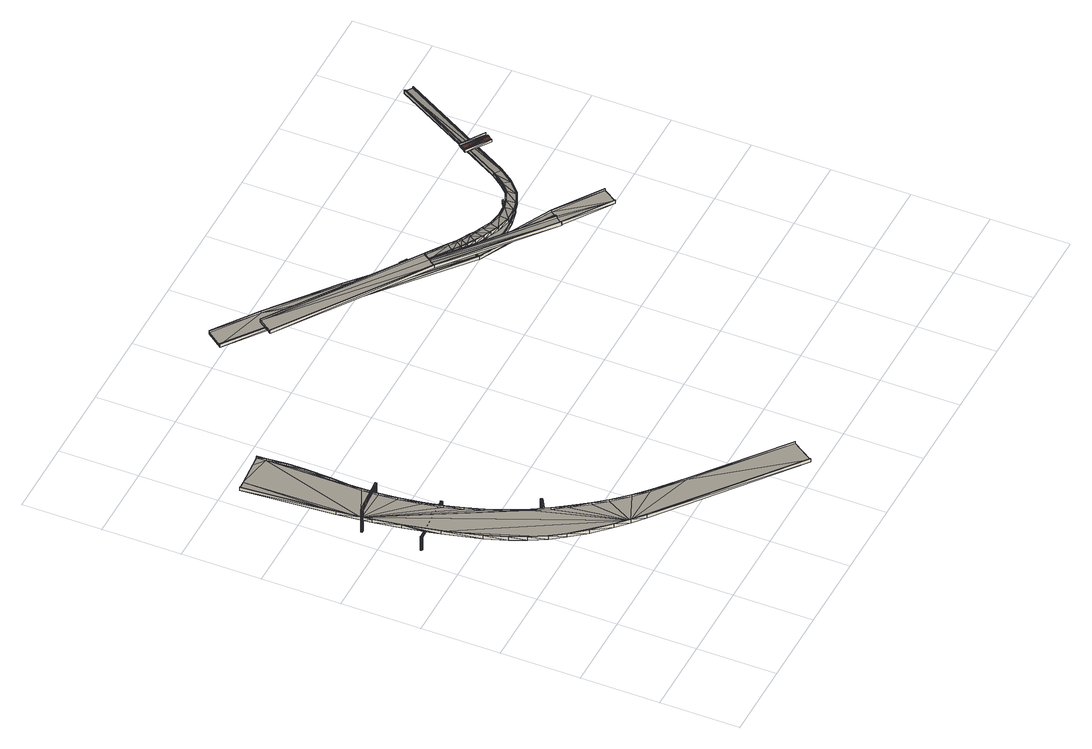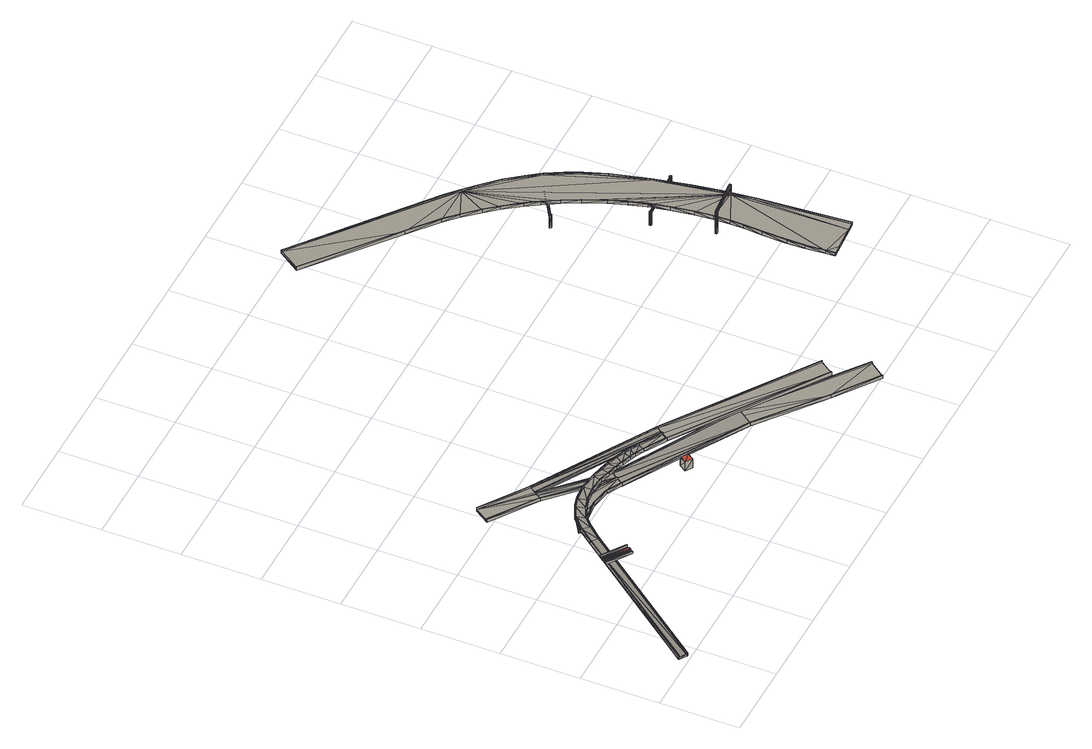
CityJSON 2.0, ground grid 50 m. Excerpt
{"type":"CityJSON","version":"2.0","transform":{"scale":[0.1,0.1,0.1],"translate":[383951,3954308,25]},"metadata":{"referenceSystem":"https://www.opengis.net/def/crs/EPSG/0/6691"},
"CityObjects":{
"bridge1":{"type":"Bridge","attributes":{"function":"01"},"children":["bridge1-1"],"geometry":[{"type":"MultiSurface","lod":"2","boundaries":[[[0,1,2]],[[3,0,2]],[[2,4,3]],[[4,5,3]],[[1,4,2]],[[3,5,0]],[[6,7,8]],[[9,7,6]],[[10,11,12]],[[13,14,15]],[[16,17,14]],[[15,14,18]],[[18,14,19]],[[17,20,14]],[[19,14,21]],[[21,14,22]],[[22,14,23]],[[14,20,23]],[[24,20,17]],[[20,25,26]],[[27,21,22]],[[28,27,22]],[[23,20,26]],[[29,28,22]],[[30,29,22]],[[31,32,30]],[[33,23,26]],[[31,32,34]],[[32,22,23]],[[34,32,35]],[[35,32,36]],[[36,32,37]],[[37,32,23]],[[38,39,23]],[[40,37,23]],[[39,41,23]],[[41,40,23]],[[42,41,39]],[[41,43,42]],[[44,45,43]],[[46,45,44]],[[47,48,44]],[[48,49,44]],[[50,46,44]],[[49,51,44]],[[52,50,44]],[[53,49,48]],[[54,55,56]],[[57,53,51]],[[53,49,51]],[[54,55,58]],[[59,54,58]],[[55,60,61]],[[58,55,61]],[[60,56,61]],[[56,62,61]],[[57,12,51]],[[51,63,44]],[[63,52,44]],[[64,65,66]],[[12,11,51]],[[11,63,51]],[[65,52,63]],[[66,65,63]],[[67,66,63]],[[68,63,11]],[[69,68,11]],[[69,70,71]],[[71,72,73]],[[74,75,76]],[[76,68,74]],[[63,68,76]],[[12,77,10]],[[77,78,10]],[[79,78,80]],[[81,82,80]],[[80,82,79]],[[78,77,83]],[[83,12,57]],[[77,12,83]],[[81,80,84]],[[85,81,84]],[[84,80,83]],[[1,54,59]],[[4,1,59]],[[56,0,62]],[[0,5,62]],[[58,9,59]],[[7,9,58]],[[8,7,58]],[[61,8,58]],[[9,6,59]],[[5,59,62]],[[59,6,62]],[[4,59,5]],[[6,8,61]],[[62,6,61]],[[86,87,88]],[[88,87,89]],[[90,50,52]],[[90,91,86]],[[91,90,52]],[[91,92,86]],[[91,65,92]],[[52,65,91]],[[93,94,86]],[[94,87,86]],[[86,92,95]],[[93,86,95]],[[92,64,96]],[[65,64,92]],[[95,97,93]],[[97,94,93]],[[95,92,98]],[[98,92,99]],[[92,96,99]],[[64,66,96]],[[96,66,99]],[[98,100,95]],[[100,97,95]],[[101,98,99]],[[101,102,98]],[[102,100,98]],[[66,67,99]],[[99,67,103]],[[103,76,99]],[[76,101,99]],[[72,102,101]],[[73,72,101]],[[67,63,103]],[[103,63,76]],[[75,101,76]],[[75,71,73]],[[14,104,105]],[[106,104,14]],[[13,106,14]],[[107,108,13]],[[108,106,13]],[[109,16,14]],[[105,109,14]],[[104,110,111]],[[112,104,111]],[[113,106,108]],[[114,107,13]],[[15,114,13]],[[18,115,15]],[[115,114,15]],[[114,115,116]],[[117,17,16]],[[109,117,16]],[[111,118,109]],[[111,110,118]],[[110,119,118]],[[120,24,17]],[[117,120,17]],[[118,119,121]],[[119,122,121]],[[123,124,116]],[[125,124,123]],[[115,126,116]],[[126,115,18]],[[19,126,18]],[[123,116,127]],[[120,128,24]],[[128,20,24]],[[121,129,128]],[[122,130,129]],[[121,122,129]],[[127,125,123]],[[131,125,127]],[[19,21,132]],[[126,132,127]],[[126,19,132]],[[133,131,127]],[[134,131,133]],[[132,135,127]],[[132,21,135]],[[21,27,135]],[[128,136,20]],[[20,136,25]],[[129,137,128]],[[129,130,137]],[[130,138,137]],[[136,128,139]],[[133,127,140]],[[141,134,133]],[[140,141,133]],[[27,28,142]],[[135,142,140]],[[135,27,142]],[[25,139,26]],[[136,139,25]],[[137,143,139]],[[138,144,143]],[[137,138,143]],[[145,141,140]],[[146,145,140]],[[142,147,140]],[[147,28,29]],[[142,28,147]],[[139,148,26]],[[26,148,33]],[[143,149,139]],[[144,150,149]],[[143,144,149]],[[140,147,151]],[[146,140,151]],[[148,139,152]],[[147,29,30]],[[153,147,30]],[[154,147,153]],[[151,145,146]],[[155,145,151]],[[34,147,154]],[[147,156,151]],[[156,147,34]],[[33,152,23]],[[148,152,33]],[[149,157,152]],[[149,150,157]],[[150,158,157]],[[31,34,154]],[[159,155,151]],[[160,155,159]],[[156,161,151]],[[34,35,161]],[[156,34,161]],[[152,162,23]],[[23,162,38]],[[152,157,162]],[[158,163,164]],[[157,164,162]],[[157,158,164]],[[159,151,165]],[[166,160,165]],[[165,160,159]],[[161,35,167]],[[161,167,165]],[[35,36,167]],[[38,168,39]],[[162,168,38]],[[162,164,168]],[[164,169,168]],[[164,163,169]],[[163,170,169]],[[171,166,172]],[[172,166,165]],[[36,37,173]],[[167,36,173]],[[165,167,174]],[[172,165,174]],[[174,171,172]],[[175,171,174]],[[37,40,176]],[[173,37,176]],[[173,176,174]],[[42,39,177]],[[178,176,41]],[[176,40,41]],[[179,176,178]],[[168,180,39]],[[168,169,180]],[[39,180,177]],[[170,181,169]],[[169,182,180]],[[169,181,182]],[[183,175,174]],[[184,183,174]],[[176,185,174]],[[185,176,45]],[[45,176,179]],[[177,180,186]],[[43,45,179]],[[186,180,44]],[[180,47,44]],[[184,174,187]],[[188,183,184]],[[187,188,184]],[[45,46,185]],[[185,189,187]],[[185,46,189]],[[47,180,48]],[[180,190,48]],[[182,191,192]],[[181,191,182]],[[180,182,193]],[[190,180,193]],[[182,192,193]],[[89,188,187]],[[88,89,187]],[[189,90,187]],[[189,50,90]],[[46,50,189]],[[53,190,193]],[[48,190,53]],[[192,194,193]],[[194,192,195]],[[192,191,195]],[[187,90,86]],[[88,187,86]],[[153,30,154]],[[177,44,186]],[[42,44,177]],[[57,193,53]],[[74,71,75]],[[105,104,112]],[[196,106,113]],[[116,196,113]],[[124,196,116]],[[167,173,174]],[[79,82,10]],[[82,197,11]],[[70,69,197]],[[197,69,11]],[[68,69,71]],[[68,71,74]],[[80,78,83]],[[78,79,10]],[[10,82,11]],[[105,112,109]],[[112,111,109]],[[107,114,108]],[[108,114,116]],[[113,108,116]],[[118,121,109]],[[117,109,128]],[[109,121,128]],[[120,117,128]],[[116,126,127]],[[128,137,139]],[[127,135,140]],[[139,149,152]],[[30,31,154]],[[151,161,165]],[[174,185,187]],[[83,193,84]],[[195,194,85]],[[194,84,85]],[[73,101,75]],[[71,70,72]],[[82,81,197]],[[81,198,197]],[[85,198,81]],[[87,198,89]],[[97,100,94]],[[72,198,87]],[[197,198,72]],[[94,72,87]],[[100,72,94]],[[102,72,100]],[[70,197,72]],[[106,196,104]],[[104,196,119]],[[196,124,119]],[[124,125,119]],[[125,131,119]],[[131,134,119]],[[130,119,144]],[[134,141,119]],[[141,145,119]],[[138,130,144]],[[145,155,119]],[[150,144,158]],[[144,119,170]],[[158,144,170]],[[119,155,198]],[[170,119,198]],[[163,158,170]],[[160,166,198]],[[166,171,198]],[[181,170,191]],[[171,175,198]],[[191,170,199]],[[175,183,198]],[[198,183,188]],[[89,198,188]],[[195,191,199]],[[110,104,119]],[[122,119,130]],[[155,160,198]],[[199,170,198]]],"semantics":{"surfaces":[{"type":"RoofSurface"},{"type":"GroundSurface"},{"type":"OuterCeilingSurface"},{"type":"WallSurface"},{"type":"OuterFloorSurface"}],"values":[0,0,0,0,0,0,1,1,2,2,2,2,2,2,2,2,2,2,2,2,2,2,2,2,2,2,2,2,2,2,2,2,2,2,2,2,2,2,2,2,2,2,2,2,2,2,2,2,2,2,2,2,2,2,2,2,2,2,2,2,2,2,2,2,2,2,2,3,3,3,3,3,3,3,3,3,3,3,3,3,3,3,3,3,3,3,3,3,3,3,3,3,3,3,3,3,3,3,3,3,3,3,3,3,3,3,3,3,3,3,3,3,3,3,3,3,3,3,3,3,3,3,3,3,3,3,3,3,3,3,3,3,3,3,3,3,3,3,3,3,3,3,3,3,3,3,3,3,3,3,3,3,3,3,3,3,3,3,3,3,3,3,3,3,3,3,3,3,3,3,3,3,3,3,3,3,3,3,3,3,3,3,3,3,3,3,3,3,3,3,3,3,3,3,3,3,3,3,3,3,3,3,3,3,3,3,3,3,3,3,3,3,3,3,3,3,3,3,3,3,3,3,3,3,3,3,3,3,3,3,3,3,3,3,3,3,3,3,3,3,3,3,3,3,3,3,3,3,3,3,3,3,3,3,3,3,3,3,3,3,3,3,3,3,3,3,3,3,3,3,3,3,3,3,3,3,3,3,3,3,3,3,3,3,3,3,3,3,3,3,3,3,3,3,3,3,3,3,3,3,3,3,3,3,3,3,3,3,3,3,3,3,3,3,3,3,3,3,3,3,3,3,3,3,3,3,3,3,3,3,3,3,3,3,3,3,3,3,3,4,4,4,4,4,4,4,4,4,4,4,4,4,4,4,4,4,4,4,4,4,4,4,4,4,4,4,4,4,4,4,4,4,4,4,4,4,4,4,4,4,4]}}]},
"bridge1-1":{"type":"BridgeConstructiveElement","parents":["bridge1"],"geometry":[{"type":"MultiSurface","lod":"2","boundaries":[[[200,54,56]],[[201,54,200]],[[83,57,200]],[[56,83,200]],[[193,54,53]],[[54,201,53]],[[84,83,56]],[[194,54,193]],[[200,57,202]],[[60,198,56]],[[198,84,56]],[[203,204,205]],[[204,206,205]],[[207,204,203]],[[205,208,203]],[[208,207,203]],[[198,55,199]],[[57,51,202]],[[209,30,210]],[[211,209,210]],[[31,212,32]],[[212,213,32]],[[153,30,209]],[[153,209,154]],[[214,215,154]],[[215,216,154]],[[216,212,31]],[[154,216,31]],[[217,218,219]],[[220,218,217]],[[221,220,222]],[[222,220,217]],[[221,222,212]],[[219,218,223]],[[224,219,223]],[[225,221,226]],[[226,221,212]],[[227,224,223]],[[228,227,223]],[[229,230,231]],[[231,230,232]],[[228,230,229]],[[232,230,226]],[[230,223,233]],[[228,223,230]],[[226,234,225]],[[234,235,225]],[[234,226,236]],[[226,230,236]],[[230,233,236]],[[233,237,236]],[[236,235,234]],[[237,235,236]],[[206,238,239]],[[239,238,240]],[[240,238,241]],[[240,205,239]],[[205,206,239]],[[241,242,240]],[[243,244,241]],[[244,242,241]],[[177,245,242]],[[42,177,242]],[[177,246,245]],[[247,248,240]],[[240,248,205]],[[205,248,208]],[[243,249,250]],[[244,243,250]],[[177,186,246]],[[251,246,186]],[[41,42,242]],[[208,252,207]],[[208,248,253]],[[253,249,252]],[[248,249,253]],[[253,252,208]],[[186,250,251]],[[44,250,186]],[[254,41,242]],[[255,250,44]],[[178,41,254]],[[256,178,254]],[[178,256,257]],[[43,255,44]],[[258,259,260]],[[260,259,261]],[[259,262,261]],[[263,262,259]],[[259,258,264]],[[264,258,254]],[[265,264,254]],[[266,178,257]],[[179,178,266]],[[263,267,262]],[[262,267,268]],[[269,264,265]],[[270,264,269]],[[271,272,273]],[[262,272,271]],[[268,272,262]],[[273,272,274]],[[179,266,275]],[[275,255,43]],[[179,275,43]],[[269,255,270]],[[267,276,268]],[[268,276,272]],[[277,270,278]],[[270,255,278]],[[278,274,279]],[[274,272,279]],[[272,280,279]],[[276,280,272]],[[279,277,278]],[[280,277,279]],[[53,201,49]],[[201,281,49]],[[199,54,194]],[[55,54,199]],[[60,55,198]],[[43,44,42]],[[178,179,43]],[[54,0,56]],[[83,193,57]],[[213,210,32]],[[32,210,22]],[[30,22,210]],[[195,199,194]],[[281,202,49]],[[49,202,51]],[[32,22,30]],[[210,213,211]],[[213,217,211]],[[222,217,213]],[[212,222,213]],[[282,214,154]],[[209,282,154]],[[211,217,219]],[[229,231,282]],[[282,231,214]],[[231,232,214]],[[221,218,220]],[[214,232,215]],[[224,211,219]],[[209,211,227]],[[211,224,227]],[[227,282,209]],[[215,232,216]],[[282,227,228]],[[229,282,228]],[[232,226,216]],[[216,226,212]],[[221,233,218]],[[218,233,223]],[[221,235,233]],[[225,235,221]],[[233,235,237]],[[242,245,240]],[[241,238,243]],[[206,204,238]],[[246,247,240]],[[245,246,240]],[[238,207,243]],[[204,207,238]],[[247,246,251]],[[243,207,249]],[[248,247,251]],[[249,207,252]],[[254,242,265]],[[242,244,269]],[[265,242,269]],[[244,250,269]],[[250,255,269]],[[254,258,256]],[[258,283,256]],[[283,258,260]],[[271,283,284]],[[284,283,260]],[[262,271,284]],[[283,273,256]],[[264,263,259]],[[271,273,283]],[[261,285,284]],[[260,261,284]],[[273,257,256]],[[285,262,284]],[[261,262,285]],[[41,178,43]],[[257,273,266]],[[273,274,266]],[[264,276,263]],[[263,276,267]],[[270,277,264]],[[264,277,276]],[[275,266,278]],[[266,274,278]],[[255,275,278]],[[276,277,280]],[[200,281,201]],[[54,1,0]],[[193,194,84]],[[195,199,198]],[[85,195,198]],[[202,281,200]],[[55,60,56]],[[85,84,198]]]}]},
"bridge2":{"type":"Bridge","geometry":[{"type":"MultiSurface","lod":"2","boundaries":[[[286,287,288]],[[289,287,286]],[[290,291,292]],[[291,293,292]],[[293,294,292]],[[295,296,297]],[[297,293,291]],[[298,293,297]],[[299,298,297]],[[300,301,293]],[[301,302,293]],[[303,304,305]],[[304,291,305]],[[296,291,304]],[[297,296,304]],[[306,297,304]],[[307,308,309]],[[310,311,312]],[[313,310,314]],[[314,310,312]],[[312,311,315]],[[316,313,317]],[[317,313,314]],[[318,311,319]],[[311,318,315]],[[309,308,320]],[[321,309,320]],[[308,322,320]],[[323,322,308]],[[324,318,319]],[[324,319,325]],[[326,316,327]],[[327,316,317]],[[322,328,320]],[[325,329,330]],[[325,330,324]],[[331,323,308]],[[332,331,308]],[[329,333,330]],[[326,334,335]],[[327,334,326]],[[328,336,320]],[[337,323,331]],[[338,339,340]],[[333,341,342]],[[330,333,342]],[[342,341,343]],[[341,344,343]],[[343,344,345]],[[346,345,344]],[[335,347,348]],[[334,347,335]],[[304,303,349]],[[349,306,304]],[[346,350,345]],[[340,339,351]],[[352,353,306]],[[354,340,355]],[[350,353,352]],[[355,340,351]],[[356,350,352]],[[350,356,357]],[[358,359,360]],[[339,358,360]],[[351,339,360]],[[361,351,360]],[[303,362,349]],[[349,362,306]],[[363,361,360]],[[306,362,357]],[[362,364,357]],[[365,348,366]],[[366,348,347]],[[367,363,368]],[[369,367,368]],[[370,371,365]],[[372,367,369]],[[366,370,365]],[[370,366,373]],[[374,375,376]],[[377,374,376]],[[377,376,378]],[[379,380,381]],[[380,382,383]],[[381,380,383]],[[384,382,385]],[[383,382,384]],[[386,387,388]],[[389,386,388]],[[386,390,387]],[[387,391,392]],[[390,391,387]],[[393,394,395]],[[395,394,396]],[[397,392,391]],[[398,392,397]],[[399,395,396]],[[397,400,398]],[[398,400,401]],[[400,402,401]],[[403,395,399]],[[404,395,403]],[[400,405,402]],[[405,406,402]],[[407,408,406]],[[405,407,406]],[[407,409,408]],[[408,409,410]],[[411,381,383]],[[410,409,412]],[[410,412,413]],[[413,412,414]],[[415,416,417]],[[418,415,417]],[[416,419,417]],[[417,420,404]],[[421,422,423]],[[418,422,421]],[[424,422,418]],[[417,422,424]],[[425,381,426]],[[381,427,426]],[[426,427,414]],[[428,429,430]],[[428,430,431]],[[431,432,428]],[[431,433,432]],[[382,434,385]],[[385,434,435]],[[435,434,436]],[[434,437,436]],[[438,437,434]],[[439,385,435]],[[376,375,436]],[[437,376,436]],[[389,388,440]],[[441,440,442]],[[441,389,440]],[[396,394,443]],[[444,441,442]],[[444,442,445]],[[446,447,443]],[[445,448,444]],[[445,449,448]],[[449,430,429]],[[449,429,448]],[[450,394,393]],[[451,393,395]],[[394,446,443]],[[452,416,415]],[[380,434,382]],[[453,439,435]],[[454,453,435]],[[411,427,381]],[[383,384,411]],[[384,427,411]],[[419,420,417]],[[455,456,457]],[[456,458,457]],[[459,460,461]],[[459,461,300]],[[454,459,300]],[[298,454,300]],[[460,462,461]],[[463,462,460]],[[305,464,465]],[[303,305,465]],[[465,464,466]],[[466,464,467]],[[468,466,467]],[[469,470,471]],[[472,470,469]],[[420,473,338]],[[473,302,301]],[[469,473,420]],[[469,471,473]],[[474,475,476]],[[477,474,476]],[[476,475,346]],[[346,475,453]],[[299,306,453]],[[478,479,480]],[[478,480,481]],[[481,387,478]],[[388,387,481]],[[482,307,309]],[[483,482,309]],[[484,319,479]],[[485,308,307]],[[482,485,307]],[[486,479,478]],[[486,484,479]],[[387,392,478]],[[478,392,486]],[[487,325,484]],[[486,487,484]],[[392,398,486]],[[488,487,486]],[[486,398,488]],[[386,389,489]],[[490,386,489]],[[390,386,490]],[[491,390,490]],[[492,329,487]],[[329,325,487]],[[490,493,494]],[[489,493,490]],[[490,495,491]],[[490,494,495]],[[496,487,488]],[[496,492,487]],[[314,312,493]],[[312,494,493]],[[312,315,494]],[[315,495,494]],[[398,401,488]],[[488,401,496]],[[497,391,491]],[[491,495,498]],[[491,498,497]],[[499,500,501]],[[399,396,499]],[[499,396,500]],[[318,498,495]],[[315,318,495]],[[502,499,501]],[[323,502,322]],[[322,502,501]],[[503,333,492]],[[333,329,492]],[[504,492,496]],[[504,503,492]],[[496,402,504]],[[401,402,496]],[[397,391,497]],[[497,498,505]],[[505,397,497]],[[505,498,506]],[[318,324,498]],[[324,506,498]],[[341,333,503]],[[507,341,503]],[[504,507,503]],[[508,507,504]],[[504,406,508]],[[402,406,504]],[[509,400,505]],[[400,397,505]],[[399,499,510]],[[510,499,502]],[[505,506,511]],[[505,511,509]],[[337,512,323]],[[512,510,502]],[[323,512,502]],[[330,511,506]],[[324,330,506]],[[344,341,507]],[[513,344,507]],[[514,405,509]],[[405,400,509]],[[509,511,514]],[[515,513,507]],[[515,507,508]],[[406,408,508]],[[508,408,515]],[[342,516,511]],[[514,511,516]],[[330,342,511]],[[517,407,514]],[[407,405,514]],[[514,516,517]],[[517,516,518]],[[343,518,516]],[[342,343,516]],[[519,409,517]],[[409,407,517]],[[517,520,519]],[[517,518,520]],[[345,520,518]],[[343,345,518]],[[344,513,476]],[[515,521,513]],[[513,521,522]],[[477,476,522]],[[523,412,519]],[[520,523,519]],[[412,409,519]],[[522,521,524]],[[524,413,427]],[[524,521,413]],[[350,525,345]],[[520,525,523]],[[345,525,520]],[[354,455,340]],[[337,455,512]],[[526,414,523]],[[525,526,523]],[[357,525,350]],[[527,528,529]],[[456,354,288]],[[287,456,288]],[[530,531,532]],[[532,510,512]],[[455,354,456]],[[455,532,512]],[[289,286,351]],[[361,289,351]],[[369,421,372]],[[421,423,372]],[[533,534,372]],[[535,536,362]],[[425,426,364]],[[533,537,538]],[[534,533,538]],[[372,534,367]],[[367,534,538]],[[367,538,532]],[[363,367,532]],[[535,362,465]],[[465,362,303]],[[364,539,357]],[[357,539,525]],[[361,363,457]],[[363,532,455]],[[457,363,455]],[[457,458,361]],[[458,289,361]],[[456,287,458]],[[287,289,458]],[[366,347,540]],[[347,541,540]],[[540,541,542]],[[541,543,542]],[[544,545,546]],[[544,348,547]],[[544,547,545]],[[547,348,365]],[[366,540,373]],[[540,542,548]],[[548,432,373]],[[540,548,373]],[[542,428,548]],[[373,432,370]],[[432,433,370]],[[549,431,545]],[[549,545,547]],[[433,549,547]],[[370,433,547]],[[371,370,547]],[[547,365,371]],[[290,434,550]],[[550,434,551]],[[438,434,290]],[[292,438,290]],[[552,553,292]],[[290,467,291]],[[290,550,467]],[[550,468,467]],[[551,554,550]],[[555,553,552]],[[292,294,552]],[[294,556,552]],[[471,555,552]],[[475,474,385]],[[298,453,454]],[[436,460,435]],[[480,310,557]],[[558,480,557]],[[481,480,558]],[[558,388,481]],[[440,388,558]],[[313,316,559]],[[557,313,559]],[[560,557,559]],[[558,557,560]],[[560,440,558]],[[442,440,560]],[[483,309,321]],[[561,483,321]],[[316,326,562]],[[560,559,562]],[[559,316,562]],[[560,562,563]],[[445,442,563]],[[563,442,560]],[[564,561,320]],[[561,321,320]],[[489,389,565]],[[389,441,565]],[[489,566,493]],[[565,566,489]],[[314,493,566]],[[317,314,566]],[[567,568,500]],[[500,568,501]],[[322,501,328]],[[328,501,568]],[[562,326,569]],[[326,335,569]],[[570,562,569]],[[563,562,570]],[[564,320,446]],[[449,445,570]],[[570,445,563]],[[441,444,571]],[[571,566,565]],[[565,441,571]],[[317,566,572]],[[327,317,572]],[[571,572,566]],[[573,574,567]],[[574,568,567]],[[336,568,574]],[[328,568,336]],[[336,447,320]],[[573,447,336]],[[574,573,336]],[[571,444,575]],[[444,448,575]],[[571,576,572]],[[575,576,571]],[[327,576,334]],[[572,576,327]],[[335,348,544]],[[569,335,544]],[[570,569,546]],[[546,569,544]],[[430,449,546]],[[546,449,570]],[[575,448,543]],[[543,541,575]],[[575,541,576]],[[334,541,347]],[[576,541,334]],[[473,556,294]],[[479,311,480]],[[391,390,491]],[[403,399,531]],[[384,522,427]],[[531,530,417]],[[404,531,417]],[[577,368,418]],[[418,424,359]],[[537,422,417]],[[530,537,417]],[[578,421,369]],[[533,422,537]],[[423,422,533]],[[553,438,292]],[[551,434,380]],[[554,551,380]],[[438,555,437]],[[553,555,438]],[[439,475,385]],[[299,453,298]],[[460,459,435]],[[460,375,374]],[[463,460,374]],[[470,472,378]],[[472,452,378]],[[381,466,468]],[[381,468,379]],[[474,477,385]],[[477,384,385]],[[310,313,557]],[[311,310,480]],[[483,579,482]],[[482,579,580]],[[579,450,580]],[[450,393,580]],[[479,319,311]],[[485,482,580]],[[581,579,483]],[[561,581,483]],[[580,393,582]],[[393,451,582]],[[582,485,580]],[[579,394,450]],[[581,394,579]],[[325,319,484]],[[583,581,561]],[[564,583,561]],[[308,420,332]],[[485,420,308]],[[485,584,420]],[[584,485,582]],[[583,446,581]],[[581,446,394]],[[585,584,582]],[[585,451,395]],[[582,451,585]],[[300,358,301]],[[301,358,339]],[[567,500,443]],[[500,396,443]],[[583,564,446]],[[567,443,447]],[[573,567,447]],[[320,447,446]],[[331,332,340]],[[332,338,340]],[[346,344,476]],[[513,522,476]],[[515,408,410]],[[521,515,410]],[[448,429,543]],[[477,522,384]],[[522,524,427]],[[521,410,413]],[[523,414,412]],[[359,462,527]],[[586,359,527]],[[358,462,359]],[[586,527,529]],[[529,528,418]],[[418,528,415]],[[354,355,288]],[[351,286,355]],[[286,288,355]],[[466,381,536]],[[381,425,536]],[[418,368,360]],[[359,424,360]],[[424,418,360]],[[587,426,526]],[[426,414,526]],[[431,430,545]],[[545,430,546]],[[543,429,542]],[[429,428,542]],[[577,369,368]],[[588,369,577]],[[529,418,578]],[[418,421,578]],[[536,425,362]],[[362,425,364]],[[587,539,364]],[[426,587,364]],[[588,578,369]],[[433,431,549]],[[428,432,548]],[[423,533,372]],[[554,468,550]],[[552,556,471]],[[295,464,305]],[[467,464,291]],[[291,464,295]],[[305,291,295]],[[291,296,295]],[[379,554,380]],[[468,554,379]],[[291,295,297]],[[475,439,453]],[[435,459,454]],[[436,375,460]],[[302,294,293]],[[376,437,378]],[[437,555,470]],[[378,437,470]],[[470,555,471]],[[302,473,294]],[[473,471,556]],[[293,298,300]],[[378,452,377]],[[338,473,301]],[[297,306,299]],[[306,346,453]],[[461,462,358]],[[300,461,358]],[[528,527,462]],[[463,528,462]],[[415,528,463]],[[374,415,463]],[[452,415,374]],[[377,452,374]],[[416,452,472]],[[416,472,419]],[[472,469,419]],[[420,338,332]],[[339,338,301]],[[419,469,420]],[[585,395,420]],[[584,585,420]],[[531,399,510]],[[420,395,404]],[[403,531,404]],[[331,340,337]],[[340,455,337]],[[427,413,414]],[[357,352,306]],[[356,352,357]],[[531,510,532]],[[536,465,466]],[[536,535,465]],[[529,577,418]],[[529,418,359]],[[586,529,359]],[[360,368,363]],[[417,424,418]],[[539,587,526]],[[525,539,526]],[[588,577,529]],[[578,588,529]],[[530,532,537]],[[537,532,538]]],"semantics":{"surfaces":[{"type":"GroundSurface"},{"type":"OuterCeilingSurface"},{"type":"OuterFloorSurface"},{"type":"RoofSurface"},{"type":"WallSurface"}],"values":[0,0,1,1,1,1,1,1,1,1,1,1,1,1,1,1,1,1,1,1,1,1,1,1,1,1,1,1,1,1,1,1,1,1,1,1,1,1,1,1,1,1,1,1,1,1,1,1,1,1,1,1,1,1,1,1,1,1,1,1,1,1,1,1,1,1,1,1,1,1,1,1,1,1,1,1,1,1,1,2,2,2,2,2,2,2,2,2,2,2,2,2,2,2,2,2,2,2,2,2,2,2,2,2,2,2,2,2,2,2,2,2,2,2,2,2,2,2,2,2,2,2,2,2,2,2,2,2,2,2,2,2,2,2,2,2,2,2,2,2,2,2,2,2,2,2,2,2,2,2,2,2,2,2,2,2,2,3,3,4,4,4,4,4,4,4,4,4,4,4,4,4,4,4,4,4,4,4,4,4,4,4,4,4,4,4,4,4,4,4,4,4,4,4,4,4,4,4,4,4,4,4,4,4,4,4,4,4,4,4,4,4,4,4,4,4,4,4,4,4,4,4,4,4,4,4,4,4,4,4,4,4,4,4,4,4,4,4,4,4,4,4,4,4,4,4,4,4,4,4,4,4,4,4,4,4,4,4,4,4,4,4,4,4,4,4,4,4,4,4,4,4,4,4,4,4,4,4,4,4,4,4,4,4,4,4,4,4,4,4,4,4,4,4,4,4,4,4,4,4,4,4,4,4,4,4,4,4,4,4,4,4,4,4,4,4,4,4,4,4,4,4,4,4,4,4,4,4,4,4,4,4,4,4,4,4,4,4,4,4,4,4,4,4,4,4,4,4,4,4,4,4,4,4,4,4,4,4,4,4,4,4,4,4,4,4,4,4,4,4,4,4,4,4,4,4,4,4,4,4,4,4,4,4,4,4,4,4,4,4,4,4,4,4,4,4,4,4,4,4,4,4,4,4,4,4,4,4,4,4,4,4,4,4,4,4,4,4,4,4,4,4,4,4,4,4,4,4,4,4,4,4,4,4,4,4,4,4,4,4,4,4,4,4,4,4,4,4,4,4,4,4,4,4,4,4,4,4,4,4,4,4,4,4,4,4,4,4,4,4,4,4,4,4,4,4,4,4,4,4,4,4,4,4,4,4,4,4,4,4,4,4,4,4,4,4,4,4,4,4,4,4,4,4,4,4,4,4,4,4,4,4,4,4,4,4,4,4,4,4,4,4,4,4,4,4,4,4,4,4,4,4,4,4,4,4,4,4,4,4,4,4,4,4,4,4,4,4,4,4,4,4,4,4,4,4,4,4,4,4,4,4,4,4,4,4,4,4,4,4,4,4,4,4,4,4,4,4,4,4,4,4,4,4,4,4,4,4,4,4,4,4,4,4,4,4,4,4,4,4,4,4,4,4,4,4]}}]},
"bridge3":{"type":"Bridge","geometry":[{"type":"Solid","lod":"2","boundaries":[[[[589,590,591]],[[590,592,591]],[[593,592,590]],[[593,594,592]],[[595,593,596]],[[595,594,593]],[[597,595,596]],[[598,597,596]],[[594,595,597]],[[599,594,597]],[[600,601,602]],[[600,603,601]],[[599,603,600]],[[599,604,603]],[[604,605,606]],[[591,602,607]],[[591,592,602]],[[602,592,600]],[[589,591,607]],[[605,597,598]],[[599,597,605]],[[602,601,607]],[[601,603,608]],[[604,599,605]],[[601,590,589]],[[607,601,589]],[[593,605,596]],[[596,605,598]],[[609,610,611]],[[612,609,613]],[[609,611,613]],[[610,614,615]],[[616,617,614]],[[609,618,610]],[[610,618,619]],[[610,619,614]],[[616,614,620]],[[614,619,620]],[[616,621,617]],[[621,616,620]],[[621,622,617]],[[622,615,617]],[[623,611,615]],[[623,615,622]],[[624,611,623]],[[618,624,619]],[[625,618,626]],[[624,618,625]],[[619,623,620]],[[621,620,622]],[[624,623,619]],[[623,622,620]],[[608,618,609]],[[608,609,612]],[[606,611,624]],[[606,613,611]],[[610,615,611]],[[614,617,615]],[[626,618,608]],[[626,608,603]],[[625,626,603]],[[604,625,603]],[[606,624,625]],[[604,606,625]],[[612,593,590]],[[590,601,612]],[[608,612,601]],[[613,605,593]],[[613,606,605]],[[613,593,612]],[[592,599,600]],[[594,599,592]]]],"semantics":{"surfaces":[{"type":"WallSurface"},{"type":"RoofSurface"},{"type":"OuterFloorSurface"},{"type":"GroundSurface"}],"values":[[0,0,0,0,0,0,0,0,0,0,0,0,0,0,0,0,0,0,0,0,0,0,0,0,0,0,0,0,1,1,1,1,1,1,1,1,1,1,1,1,1,1,1,1,1,1,1,1,1,1,1,1,1,1,1,1,1,1,1,1,1,1,1,1,2,2,2,2,2,2,3,3]]}}]}
},
"vertices":[
[60,2134,216],[61,2123,216],[72,2124,216],[71,2135,216],[303,2144,216],[302,2155,216],[302,2155,46],[292,2143,46],[291,2154,46],[303,2144,46],[1,2866,134],[56,2869,134],[46,2283,134],[1673,153,136],[1578,10,136],[1138,584,135],[760,659,135],[686,726,134],[961,731,135],[879,809,135],[506,903,134],[789,908,135],[461,1146,134],[260,1298,134],[611,796,134],[424,1006,134],[364,1093,134],[722,989,135],[641,1101,135],[588,1182,134],[570,1213,134],[565,1222,134],[456,1154,134],[305,1200,134],[530,1281,134],[478,1386,134],[419,1522,134],[382,1633,134],[210,1434,134],[147,1667,134],[349,1744,134],[343,1770,134],[128,1756,134],[341,1780,134],[126,1765,134],[321,1870,134],[299,2010,134],[99,1895,134],[70,2067,134],[72,2124,134],[287,2127,134],[71,2135,134],[283,2227,134],[64,2123,134],[61,2123,206],[72,2124,206],[60,2134,206],[62,2134,134],[292,2143,206],[303,2144,206],[71,2135,206],[291,2154,206],[302,2155,206],[285,2828,135],[292,2431,134],[284,2312,134],[298,2590,135],[295,2702,135],[280,2886,135],[213,2882,135],[213,2882,150],[275,2886,150],[280,2827,150],[280,2827,160],[280,2886,160],[275,2886,160],[285,2828,160],[46,2283,159],[1,2866,159],[6,2866,159],[51,2283,159],[51,2283,149],[6,2866,149],[62,2134,159],[67,2135,159],[67,2135,149],[278,2227,159],[278,2227,149],[282,2127,159],[282,2127,149],[287,2127,159],[283,2227,159],[284,2312,159],[279,2313,159],[279,2313,149],[287,2431,159],[292,2431,159],[287,2431,149],[293,2590,160],[298,2590,160],[293,2590,150],[290,2702,160],[290,2702,150],[295,2702,160],[1581,14,151],[1578,10,161],[1670,149,151],[1673,153,161],[1670,149,161],[760,659,160],[764,663,150],[764,663,160],[1581,14,161],[1135,581,160],[1138,584,160],[961,731,160],[957,728,160],[686,726,159],[690,729,159],[690,729,149],[611,796,159],[615,800,159],[615,800,149],[875,806,160],[957,728,150],[875,806,150],[879,809,160],[785,905,160],[506,903,159],[510,906,159],[510,906,149],[785,905,150],[789,908,160],[718,986,160],[718,986,150],[722,989,160],[424,1006,159],[428,1009,159],[428,1009,149],[364,1093,159],[637,1098,160],[637,1098,150],[641,1101,160],[368,1096,159],[368,1096,149],[584,1179,149],[584,1179,159],[588,1182,159],[305,1200,159],[310,1202,159],[310,1202,149],[526,1279,159],[260,1298,159],[570,1213,137],[565,1222,137],[526,1279,149],[530,1281,159],[265,1300,159],[265,1300,149],[474,1384,159],[474,1384,149],[478,1386,159],[210,1434,159],[215,1436,149],[215,1436,159],[415,1521,159],[415,1521,149],[419,1522,159],[147,1667,159],[152,1668,159],[152,1668,149],[377,1631,149],[377,1631,159],[382,1633,159],[344,1742,159],[344,1742,149],[349,1744,159],[128,1756,141],[343,1770,141],[341,1780,141],[98,1895,159],[103,1896,149],[103,1896,159],[316,1869,149],[316,1869,159],[321,1870,159],[126,1765,141],[294,2009,159],[294,2009,149],[299,2010,159],[70,2067,159],[75,2068,149],[75,2068,159],[64,2123,159],[69,2123,159],[69,2123,149],[1135,581,150],[56,2869,149],[71,2135,149],[72,2124,149],
[60,2134,46],[61,2123,46],[71,2135,46],[60,1757,143],[60,1757,46],[62,1751,143],[62,1751,46],[63,1762,46],[63,1762,143],[655,1266,137],[461,1146,127],[655,1266,127],[642,1270,127],[456,1154,127],[649,1264,137],[644,1266,137],[642,1270,137],[649,1264,127],[654,1266,46],[654,1266,127],[649,1264,46],[644,1266,46],[644,1266,127],[656,1271,46],[654,1267,127],[641,1272,46],[641,1272,138],[654,1267,137],[656,1271,139],[654,1266,139],[654,1277,138],[649,1264,139],[644,1266,138],[654,1277,46],[644,1277,138],[644,1277,46],[649,1279,138],[649,1279,46],[68,1749,46],[68,1749,143],[73,1751,143],[73,1751,46],[73,1752,131],[75,1757,46],[75,1757,131],[73,1752,141],[75,1757,141],[75,1757,143],[73,1762,143],[73,1762,46],[73,1762,131],[73,1762,141],[68,1764,46],[68,1764,143],[387,1773,131],[383,1783,131],[387,1773,141],[384,1774,141],[389,1772,131],[389,1772,46],[392,1773,131],[393,1773,131],[394,1774,142],[394,1774,46],[384,1774,46],[384,1774,131],[381,1779,141],[396,1779,46],[396,1779,142],[381,1779,131],[381,1779,46],[389,1772,142],[394,1785,142],[384,1774,142],[381,1779,142],[383,1783,141],[394,1785,46],[384,1785,46],[384,1785,142],[389,1787,142],[389,1787,46],[72,2124,46],[654,1266,137],[389,1772,141],[392,1773,141],[393,1773,141],
[2125,2812,43],[2197,2829,43],[2167,2784,43],[2155,2857,43],[3095,1934,139],[2801,2137,139],[3159,2031,139],[2839,2187,139],[2869,2230,139],[2801,2136,139],[2805,2143,139],[2834,2184,139],[2836,2189,139],[2834,2185,139],[2419,2475,61],[2449,2520,61],[2869,2231,139],[2105,2611,204],[2126,2640,204],[2800,2136,139],[2138,2659,204],[2658,2427,63],[2545,2458,63],[2761,2430,63],[2685,2414,154],[2588,2431,161],[2690,2478,157],[2782,2419,147],[2772,2486,151],[2604,2490,164],[2846,2436,143],[2833,2504,147],[2542,2511,173],[2526,2452,171],[2948,2508,63],[2862,2452,63],[2704,2492,63],[2582,2513,63],[2484,2531,179],[2472,2470,178],[2921,2470,139],[2908,2539,144],[2829,2507,63],[2412,2495,185],[2443,2549,184],[2483,2565,63],[2450,2519,63],[2359,2521,190],[2961,2591,141],[3002,2544,137],[2906,2556,63],[2482,2565,63],[2450,2519,62],[2449,2520,62],[2483,2565,62],[2322,2542,193],[2389,2572,189],[2354,2589,193],[2273,2572,196],[2305,2619,199],[2143,2656,204],[3024,2668,132],[3072,2635,133],[2129,2646,204],[2174,2702,204],[2125,2812,106],[2166,2699,204],[2142,2656,204],[2170,2788,101],[2167,2784,101],[2167,2701,204],[2170,2705,204],[2419,2476,62],[1720,2951,147],[1749,2990,147],[2129,2817,106],[1209,3229,204],[1797,3054,147],[1274,3323,204],[3619,3440,4],[3570,3473,5],[1393,3374,147],[1719,2951,147],[1041,3465,147],[3618,3447,4],[3622,3444,4],[1120,3570,147],[3573,3478,4],[2422,2479,76],[2839,2193,154],[2846,2202,154],[2447,2515,76],[2864,2229,154],[2803,2140,154],[2804,2141,154],[2108,2615,219],[2805,2143,154],[2126,2640,219],[2136,2655,219],[2831,2180,154],[2690,2473,172],[2589,2436,177],[2686,2419,169],[2773,2481,166],[2603,2485,179],[2541,2507,189],[2528,2457,186],[2658,2432,78],[2860,2456,78],[2453,2523,78],[2704,2487,78],[2483,2527,195],[2474,2475,193],[2581,2508,78],[2441,2544,199],[2414,2500,200],[2362,2526,205],[2480,2561,78],[2479,2561,78],[2387,2568,205],[2325,2546,208],[2352,2585,208],[2276,2576,211],[2303,2615,214],[2145,2661,219],[2129,2646,219],[2171,2698,219],[2141,2663,219],[2167,2701,219],[2422,2480,77],[2446,2516,77],[1794,3050,162],[1723,2955,162],[2449,2520,77],[2450,2519,77],[1044,3469,162],[1390,3370,162],[1117,3566,162],[1749,2990,162],[1212,3234,219],[1271,3319,219],[2138,2659,219],[3575,3471,20],[3028,2665,147],[3068,2638,148],[3615,3443,20],[3577,3475,19],[3618,3447,19],[3098,1938,154],[2839,2187,154],[2841,2191,154],[2864,2228,154],[3156,2027,154],[2834,2184,154],[2782,2424,162],[2835,2500,163],[2844,2441,158],[2831,2503,78],[2910,2535,159],[2919,2475,154],[2944,2512,78],[2909,2553,78],[2965,2588,156],[2998,2547,153],[2761,2435,78],[2547,2463,78],[2447,2515,77],[2834,2185,154],[2836,2189,154],[2170,2788,113],[2197,2829,113],[2129,2817,113],[2155,2857,113],[2839,2187,164],[2841,2191,164],[2419,2475,86],[2419,2476,86],[2422,2479,86],[2801,2136,164],[2105,2611,229],[2108,2615,229],[2801,2137,164],[2803,2140,164],[2449,2520,86],[2864,2229,164],[2866,2232,164],[2446,2516,86],[2869,2231,164],[2831,2180,164],[2834,2184,164],[2143,2656,228],[2136,2655,229],[2589,2436,187],[2588,2431,186],[2685,2414,179],[2686,2419,179],[2658,2427,88],[2761,2430,88],[2526,2452,196],[2545,2458,88],[2528,2457,196],[2472,2470,203],[2474,2475,203],[2773,2481,176],[2690,2473,182],[2603,2485,189],[2412,2495,210],[2772,2486,176],[2690,2478,182],[2604,2490,189],[2414,2500,210],[2541,2507,199],[2542,2511,198],[2581,2508,88],[2704,2487,88],[2704,2492,88],[2582,2513,88],[2359,2521,215],[2362,2526,215],[2483,2527,205],[2484,2531,204],[2322,2542,218],[2325,2546,218],[2441,2544,209],[2480,2561,88],[2443,2549,209],[2482,2565,88],[2273,2572,221],[2387,2568,215],[2276,2576,221],[2389,2572,214],[2352,2585,218],[2354,2589,218],[2303,2615,224],[2305,2619,224],[2145,2661,229],[2138,2659,229],[2171,2698,229],[2141,2663,229],[2170,2705,229],[2167,2701,229],[2419,2476,87],[2422,2480,87],[1723,2955,172],[1794,3050,172],[2480,2561,87],[1797,3054,172],[1117,3566,172],[1120,3570,172],[1209,3229,229],[1212,3234,229],[1390,3370,172],[1393,3374,172],[1274,3323,229],[3573,3478,29],[3024,2668,157],[3575,3471,30],[3028,2665,157],[3072,2635,158],[3615,3443,30],[3068,2638,158],[3622,3444,29],[3577,3475,29],[3618,3447,29],[3095,1934,164],[3098,1938,164],[3159,2031,164],[3156,2027,164],[2804,2141,164],[2864,2228,164],[2869,2230,164],[2782,2419,172],[2782,2424,172],[2846,2436,168],[2844,2441,168],[2862,2452,88],[2921,2470,164],[2919,2475,164],[2948,2508,88],[2835,2500,173],[2833,2504,172],[2831,2503,88],[2829,2507,88],[3002,2544,162],[2998,2547,163],[2910,2535,169],[2908,2539,169],[2909,2553,88],[2906,2556,88],[2965,2588,166],[2961,2591,166],[1719,2951,172],[1044,3469,172],[2761,2435,88],[2658,2432,88],[2860,2456,88],[2547,2463,88],[2944,2512,88],[2450,2519,88],[2453,2523,88],[1720,2951,172],[1271,3319,229],[1041,3465,172],
[3075,2869,215],[3075,2869,202],[3072,2865,215],[3072,2865,197],[3107,2917,202],[3110,2920,197],[3110,2920,215],[3107,2917,215],[3255,2821,215],[3252,2818,215],[3255,2821,197],[3217,2766,197],[3220,2770,202],[3217,2766,215],[3227,2781,201],[3245,2807,201],[3252,2818,202],[3245,2807,202],[3220,2770,215],[3227,2781,202],[3083,2880,208],[3086,2884,211],[3101,2906,208],[3083,2880,202],[3101,2906,202],[3089,2888,214],[3099,2903,211],[3093,2895,215],[3096,2900,214],[3228,2781,208],[3231,2784,211],[3234,2789,214],[3238,2796,215],[3242,2800,214],[3244,2804,211],[3246,2806,208],[3246,2806,201],[3228,2781,201]
]}
